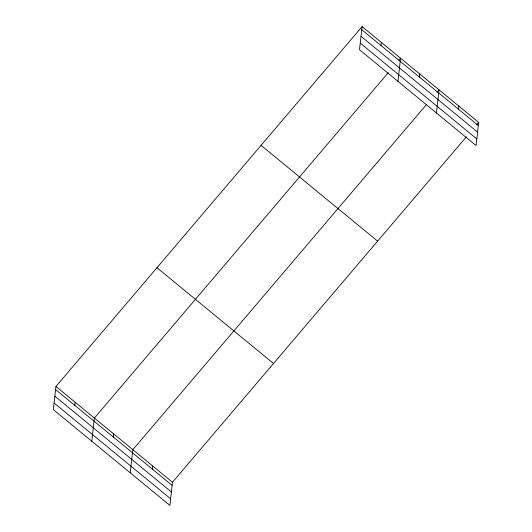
<?xml version="1.0" encoding="UTF-8"?>
<svg xmlns="http://www.w3.org/2000/svg" width="532" height="532" viewBox="0 0 532 532"><rect width="100%" height="100%" fill="white"/><g stroke="black" fill="none" stroke-linecap="round" stroke-linejoin="round"><path stroke-width="0.8" d="M362.112 26.6L359.512 49.755L476.06 145.529L478.66 122.38L362.112 26.6L55.94 386.471L53.34 409.62L169.888 505.4L172.488 482.245L466.298 136.904M74.819 405.384L75.172 402.272M91.803 441.228L94.397 418.079L388.214 72.738M113.283 436.991L113.629 433.879M130.26 472.835L132.86 449.68L426.671 104.339M152.325 469.078L152.671 465.966M380.992 45.513L381.344 42.4M397.976 81.363L400.569 58.207L398.96 60.103M419.455 77.12L419.801 74.008M436.433 112.964L439.033 89.815L436.885 92.342M458.498 109.206L458.843 106.094M476.512 124.907L478.66 122.38M361.76 29.712L478.308 125.486M361.022 36.322L477.57 132.102M360.257 43.139L476.805 138.919M261.072 145.356L377.62 241.136M156.973 267.716L273.521 363.489M55.94 386.471L172.488 482.245M55.587 389.584L172.135 485.357M54.849 396.194L171.397 491.974M54.084 403.01L170.632 498.783"/></g></svg>
